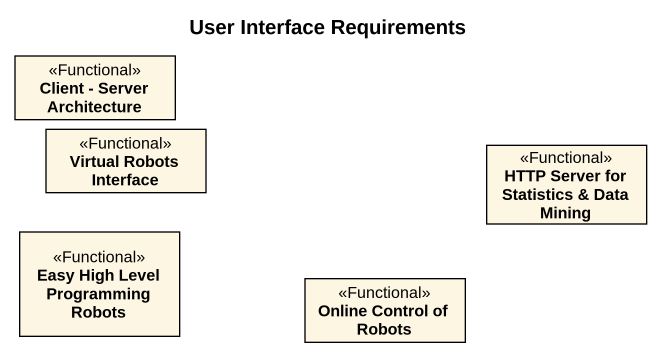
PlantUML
@startuml
title User Interface Requirements
hide circle
hide empty members
class "Client - Server Architecture" as Client_Server_Architecture <<Functional>>
class "Virtual Robots Interface" as Virtual_Robots_Interface <<Functional>>
class "HTTP Server for Statistics & Data Mining" as HTTP_Server_for_Statistics <<Functional>>
class "Easy High Level Programming Robots" as Easy_High_Level_Programming <<Functional>>
class "Online Control of Robots" as Online_Control_of_Robots <<Functional>>
@enduml
